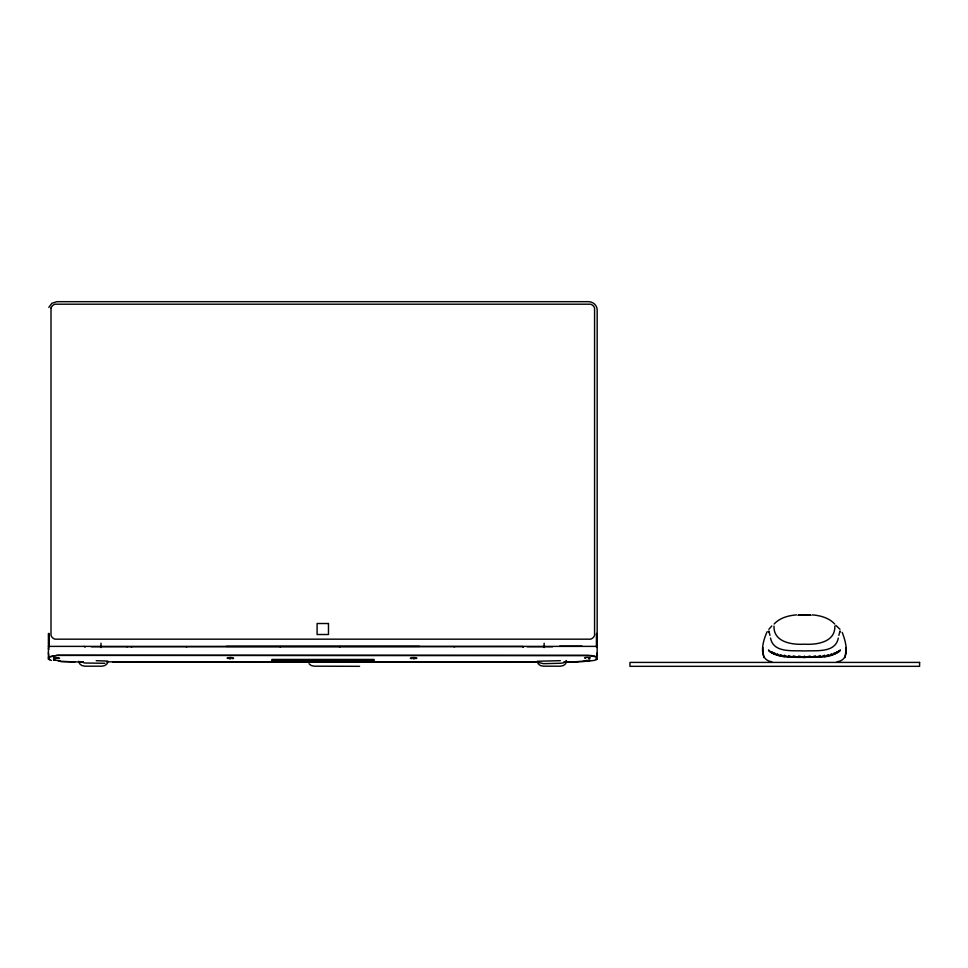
<?xml version="1.0" encoding="UTF-8"?>
<svg xmlns="http://www.w3.org/2000/svg" width="968" height="968" viewBox="0 0 968 968"><rect width="100%" height="100%" fill="white"/><g stroke="black" fill="none" stroke-linecap="round" stroke-linejoin="round"><path stroke-width="1.45" d="M837.042 661.737C851.32 660.031 845.645 641.215 842.196 632.346M846.056 652.444L846.068 649.794L844.991 657.514M51.34 660.418L49.562 659.692L49.368 658.615L48.4 659.148L48.4 633.471M767.176 631.644C763.002 640.356 757.448 659.837 771.786 661.737M762.748 649.939L762.893 647.568M596.76 655.433L597.171 652.916M838.881 635.383L839.946 631.015L840.321 631.886M834.827 626.102C835.457 642.22 816.738 644.954 804.408 644.192C792.09 644.954 773.371 642.22 774.001 626.102M838.312 638.081C835.323 653.412 815.951 650.206 804.408 650.98C792.877 650.206 773.505 653.412 770.516 638.081M107.932 661.241L107.133 663.709L104.931 665.524L101.918 666.19L84.797 666.19L81.796 665.524L79.594 663.709L78.783 661.241M566.474 661.241L565.663 663.709L563.461 665.524L560.46 666.19L543.338 666.19L540.326 665.524L538.123 663.709L537.325 661.241M48.4 657.453L49.102 656.727M768.507 631.886L768.882 631.015L769.947 635.383M48.824 307.376L51.921 303.25L56.93 301.677L588.641 301.677C593.106 301.677 597.147 305.392 597.171 309.917L597.171 659.148L594.231 660.418L586.886 661.338M768.846 629.309L771.786 625.957M840.321 649.867C831.488 659.414 816.181 656.594 804.408 657.441C792.526 656.982 778.913 658.651 768.834 650.992M49.283 656.921L57.318 655.251L592.162 655.53M59.605 658.131L53.409 657.877L58.576 658.3M774.134 624.021C779.821 617.778 788.484 615.527 796.616 614.874M597.171 658.736L596.433 659.426L596.203 658.615L596.01 659.668M566.437 660.587L563.485 662.85L560.484 663.261L543.375 663.673L538.898 662.523M839.982 650.992L838.893 651.851L838.905 650.617L837.042 653.013L837.005 651.658L834.549 654.223L834.549 652.783L831.572 655.312L831.621 653.811L828.257 656.122L828.318 654.61L824.518 656.691L824.591 655.191L820.307 657.066L820.344 655.602L815.528 657.308L815.54 655.868L810.095 657.453L810.107 656.038L804.408 657.441L798.721 656.038L798.721 657.453L793.276 655.868L793.3 657.308L788.472 655.602L788.521 657.066L784.237 655.191L784.298 656.691L780.498 654.61L780.571 656.122L777.207 653.811L777.256 655.312L774.279 652.783L774.279 654.223L771.811 651.658L771.786 653.013L768.507 649.867M584.37 660.684L589.318 660.684M49.428 656.764L57.269 655.421L588.302 655.421L596.3 656.921M91.307 646.769L523.216 646.588M131.261 646.769L132.132 646.588M279.97 646.769L280.768 646.588M339.466 646.769L340.337 646.588M527.124 646.769L552.595 646.769M797.995 615.309L800.451 614.704M588.617 658.47C594.945 657.393 581.03 656.824 585.41 658.421M586.935 660.563C578.513 661.338 594.921 659.898 588.592 660.418M104.895 663.274L84.76 663.007L80.356 661.604M798.963 614.777L802.714 614.849M58.612 660.551L59.834 660.72L57.874 660.684M809.865 614.777L805.158 614.849M584.902 661.289L570.926 661.955L584.89 661.398M805.872 614.837L810.821 615.309M538.099 661.241L560.424 660.672M802.726 614.934L805.352 614.861M805.92 614.91L807.07 614.922M573.322 661.906L564.308 661.93M559.601 646.176L582.071 646.176M48.4 646.382L597.171 646.382M106.577 661.846L309.99 661.93M335.678 661.93L539.091 661.846M564.211 661.87L577.654 661.87L565.578 661.834M112.917 662.209L532.654 662.209M359.576 666.323L314.225 666.19L311.224 665.524L309.022 663.709M532.037 661.846L539.321 661.858M81.36 661.93L72.346 661.906M801.758 614.922L803.67 614.849M804.408 614.886L806.102 614.934M96.255 660.672L107.158 661.083M801.649 614.813L802.956 614.837M799.253 614.765L800.875 614.861M800.161 614.716L801.903 614.801M53.663 660.212L55.43 660.188M59.834 660.72L53.458 659.982M812.2 614.874C820.344 615.527 829.007 617.778 834.694 624.021M808.365 614.704L810.555 615.309M593.88 655.844L596.155 656.764M835.928 625.425L839.982 629.309M48.4 659.135L49.562 659.692M522.926 646.588L523.664 646.769M522.405 646.588L523.168 646.769M453.714 646.588L454.585 646.769M186.013 646.588L186.884 646.769M126.602 646.588L127.256 646.769M49.102 649.153L48.4 648.427M84.204 646.382L85.063 647.156M763.837 657.514L762.76 649.794L762.772 652.444M48.4 652.916L48.824 655.433M845.923 647.568L846.08 649.939M804.408 656.038L804.408 657.441M596.421 633.447L596.421 647.193M544.137 643.224L544.137 647.592M419.471 646.382L226.113 646.382M100.975 643.224L100.975 647.592M49.162 633.447L49.162 647.193M227.819 658.506A3.243 0.617 0.8 0 1 228.436 657.647A3.243 0.617 0.8 0 1 232.973 657.829A3.243 0.617 0.8 0 1 232.356 658.676M230.808 658.784A3.243 0.617 0.8 0 1 229.138 658.712M411.618 658.663A3.243 0.605 -0.2 0 1 411.025 657.816A3.243 0.605 -0.2 0 1 415.562 657.683A3.243 0.605 -0.2 0 1 416.167 658.53M414.836 658.724A3.243 0.605 -0.2 0 1 413.167 658.772M271.935 660.563L374.035 660.95L374.035 659.438L271.935 659.438L271.935 660.563M271.935 661.955L374.035 662.076L374.035 661.374L271.935 661.955M51.002 308.054L51.002 635.347A6.183 5.977 0 0 0 54.982 639.17L590.589 639.17A6.183 5.977 0 0 0 594.57 635.347L594.57 308.054A6.207 6.002 0 0 0 590.589 304.194L54.982 304.194A6.207 6.002 0 0 0 51.014 308.054M328.479 623.513L317.105 623.513L317.105 634.512L328.479 634.512L328.479 623.513M919.6 662.415L629.962 662.415L629.962 666.323L919.6 666.323L919.6 662.415M83.115 661.846L80.09 661.834L83.006 661.858M74.633 661.894L60.706 661.471L74.633 661.858"/></g></svg>
